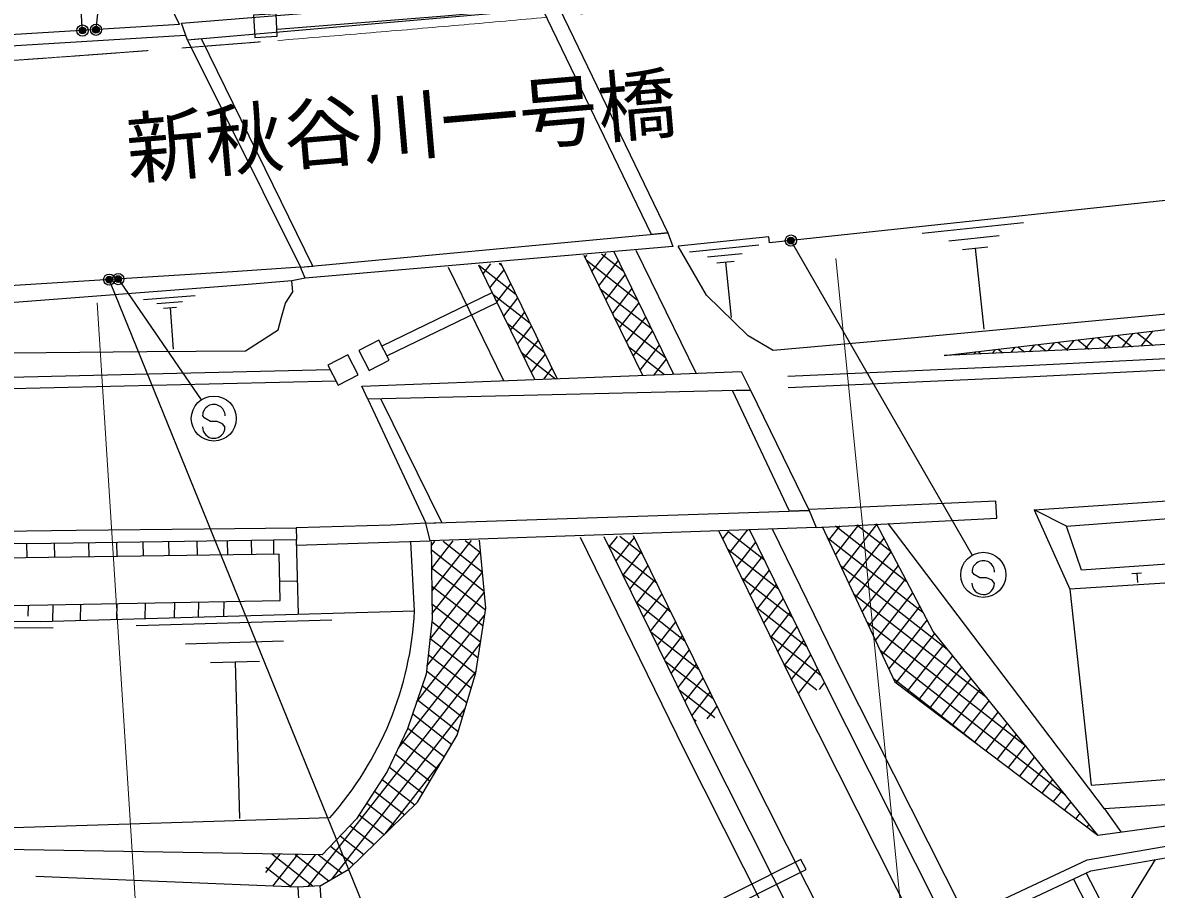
# Model space of a CAD drawing. Units: millimetres, scale not verified. Extents: x 40000 to 680000, y 20000 to 380000.
# Drawn here: x 437358 to 487682, y 236041 to 274508 of the extents above; entities that cross this region are included whole.
import ezdxf
from ezdxf.enums import TextEntityAlignment as Align

# ---------------------------------------------------------------- set-up
doc = ezdxf.new("R2010")
doc.units = ezdxf.units.MM
doc.header["$LTSCALE"] = 1000
doc.header["$PDMODE"] = 32
doc.header["$PDSIZE"] = 500
doc.linetypes.add('CHAIN', pattern=[18.5, 12, -1.5, 3.5, -1.5])
for name, color, linetype, lineweight in [('M-BGD', 7, 'Continuous', 25), ('M-BMK', 2, 'CHAIN', 13), ('M-STR-HTXT', 7, 'Continuous', 13), ('M-STR-STRC', 7, 'Continuous', 25)]:
    doc.layers.add(name, color=color, linetype=linetype, lineweight=lineweight)
doc.styles.add('ＭＳ ゴシック', font='')
doc.styles.get('ＭＳ ゴシック').set_extended_font_data('MS Gothic')

msp = doc.modelspace()

# ---------------------------------------------------------------- linework, layer by layer
at = {"layer": 'M-BGD'}
for p, q in [((477293, 265158), (481783, 265637)), ((478464, 264829), (480709, 265068)), ((462629, 263458), (463262, 264269)), ((463049, 264247), (464011, 263496)), ((463594, 264348), (466255, 258908)), ((467256, 258947), (464588, 264403)), ((466964, 264341), (470037, 264651)), ((467763, 264111), (469299, 264266)), ((479073, 264440), (480195, 264559)), ((479634, 264500), (480017, 260908)), ((460087, 258669), (457601, 263752)), ((457608, 263738), (459259, 262449)), ((457793, 263359), (458136, 263797)), ((458507, 263829), (458632, 263732)), ((461089, 258708), (458581, 263835)), ((464882, 258850), (462281, 264170)), ((462323, 264082), (462401, 264182)), ((462372, 263983), (464639, 262212)), ((462934, 262833), (463796, 263936)), ((468178, 263843), (468946, 263920)), ((468562, 263882), (468810, 261423)), ((458712, 258616), (456256, 263638)), ((458099, 262734), (458726, 263538)), ((463240, 262209), (464101, 263312)), ((449904, 263167), (449304, 263048)), ((458404, 262110), (459032, 262913)), ((463000, 262700), (465266, 260929)), ((442719, 262225), (445016, 262401)), ((453288, 260155), (458195, 262538)), ((458235, 262455), (459887, 261165)), ((458710, 261485), (459337, 262289)), ((463545, 261584), (464406, 262688)), ((443311, 262039), (444459, 262127)), ((443615, 261831), (444190, 261875)), ((443903, 261853), (444044, 260016)), ((453525, 259714), (458414, 262089)), ((463850, 260960), (464712, 262063)), ((459015, 260861), (459643, 261665)), ((463627, 261417), (465894, 259646)), ((464156, 260336), (465017, 261439)), ((458863, 261172), (460514, 259882)), ((459320, 260237), (459948, 261040)), ((464461, 259711), (465323, 260814)), ((486176, 260100), (486653, 260711)), ((486842, 260733), (487543, 260185)), ((487010, 260152), (487526, 260813)), ((459626, 259612), (460253, 260416)), ((464766, 259087), (465628, 260190)), ((482057, 259903), (482291, 260203)), ((482424, 260218), (482786, 259936)), ((482879, 259940), (483163, 260304)), ((483308, 260321), (483746, 259979)), ((483701, 259977), (484036, 260406)), ((484191, 260424), (484706, 260022)), ((484522, 260014), (484908, 260508)), ((485075, 260527), (485662, 260069)), ((485344, 260051), (485781, 260610)), ((485958, 260630), (486603, 260127)), ((459490, 259889), (461007, 258705)), ((459931, 258988), (460559, 259791)), ((464255, 260133), (465844, 258892)), ((478770, 259755), (478801, 259796)), ((478890, 259806), (478945, 259763)), ((479591, 259792), (479673, 259897)), ((479774, 259909), (479905, 259806)), ((480413, 259829), (480546, 259999)), ((480657, 260012), (480865, 259850)), ((481235, 259866), (481418, 260101)), ((481541, 260115), (481826, 259893)), ((465394, 258875), (465933, 259566)), ((460487, 258685), (460864, 259167)), ((466212, 258907), (466239, 258941)), ((482255, 252880), (505846, 254485)), ((483697, 252164), (499838, 253357)), ((483697, 252164), (482255, 252880)), ((482255, 252880), (483836, 249360)), ((473135, 251525), (473646, 252180)), ((473433, 250890), (474471, 252219)), ((473437, 252170), (476614, 249688)), ((473730, 250256), (475277, 252237)), ((474393, 252216), (475909, 251032)), ((484357, 250200), (483697, 252164)), ((463397, 251241), (463760, 251706)), ((463703, 250616), (464517, 251659)), ((463873, 251709), (464875, 250926)), ((468431, 251594), (468702, 251941)), ((468656, 251938), (470286, 250665)), ((468736, 250970), (469526, 251981)), ((469612, 251985), (469659, 251948)), ((473070, 251663), (477319, 248345)), ((474028, 249622), (475596, 251629)), ((437557, 250748), (437543, 251399)), ((438781, 250766), (438767, 251408)), ((440307, 250788), (440293, 251430)), ((441555, 250806), (441541, 251447)), ((442727, 250823), (442713, 251464)), ((443860, 250840), (443851, 251480)), ((445118, 250858), (445109, 251498)), ((446442, 251518), (446451, 250877)), ((447502, 251533), (447512, 250892)), ((448511, 250907), (448502, 251547)), ((449501, 251321), (455440, 251513)), ((455488, 251267), (455660, 251487)), ((455490, 251118), (457841, 249282)), ((455501, 250268), (456470, 251509)), ((455514, 249270), (457280, 251531)), ((456020, 251497), (457762, 250137)), ((457002, 251523), (457683, 250991)), ((463361, 251316), (465503, 249643)), ((468647, 251152), (470914, 249382)), ((469042, 250345), (469903, 251448)), ((455527, 248271), (457680, 251028)), ((464008, 249992), (464822, 251035)), ((469347, 249721), (470209, 250824)), ((474326, 248988), (475914, 251022)), ((455430, 247132), (457764, 250120)), ((455500, 250317), (457899, 248443)), ((464313, 249367), (465128, 250410)), ((469653, 249096), (470514, 250200)), ((473657, 250412), (478402, 246706)), ((474623, 248353), (476233, 250415)), ((489221, 250553), (484357, 250200)), ((448768, 249717), (449546, 249739)), ((463988, 250033), (466130, 248360)), ((464619, 248743), (465433, 249786)), ((469275, 249869), (471541, 248099)), ((474921, 247719), (476552, 249807)), ((486599, 250062), (487023, 250093)), ((486811, 250077), (486842, 249653)), ((455302, 245952), (457848, 249212)), ((455511, 249516), (457793, 247734)), ((464924, 248119), (465738, 249161)), ((469958, 248472), (470819, 249575)), ((474245, 249160), (480151, 244548)), ((475219, 247085), (476870, 249200)), ((483836, 249360), (484794, 240658)), ((437602, 248170), (437613, 248647)), ((438695, 247946), (438712, 248668)), ((439924, 247981), (439941, 248691)), ((441530, 248026), (441547, 248721)), ((442799, 248062), (442815, 248745)), ((444101, 248099), (444117, 248770)), ((445168, 248130), (445184, 248790)), ((446282, 248161), (446297, 248811)), ((455521, 248714), (457686, 247024)), ((464616, 248750), (466758, 247076)), ((470263, 247848), (471125, 248951)), ((454845, 244351), (457866, 248219)), ((465229, 247494), (466044, 248537)), ((469902, 248586), (472169, 246816)), ((470569, 247223), (471430, 248326)), ((475516, 246450), (477189, 248593)), ((429840, 247683), (438713, 247646)), ((442392, 247751), (451076, 247997)), ((455517, 247925), (457580, 246314)), ((465535, 246870), (466349, 247913)), ((470874, 246599), (471736, 247702)), ((474832, 247908), (481899, 242389)), ((475814, 245816), (477508, 247985)), ((455437, 247194), (457467, 245609)), ((465243, 247466), (467386, 245793)), ((465840, 246245), (466654, 247288)), ((470530, 247303), (472797, 245533)), ((476134, 245211), (477842, 247398)), ((444587, 246944), (448929, 247067)), ((454030, 242292), (457677, 246962)), ((466146, 245621), (466960, 246664)), ((471180, 245974), (472041, 247078)), ((475420, 246656), (483648, 240230)), ((476633, 244834), (478246, 246899)), ((445698, 246106), (447868, 246168)), ((446783, 246137), (446980, 239190)), ((455358, 246463), (457274, 244966)), ((465871, 246183), (468013, 244510)), ((471485, 245350), (472346, 246453)), ((477132, 244458), (478650, 246401)), ((451960, 238626), (457489, 245706)), ((455278, 245733), (457082, 244324)), ((466451, 244997), (467265, 246039)), ((471157, 246020), (472605, 244890)), ((471790, 244726), (472652, 245829)), ((477631, 244081), (479053, 245902)), ((455091, 245085), (456889, 243682)), ((466756, 244372), (467571, 245415)), ((472732, 244916), (472958, 245205)), ((476007, 245405), (479739, 242490)), ((478130, 243705), (479457, 245404)), ((466498, 244900), (468080, 243665)), ((467062, 243748), (467876, 244791)), ((471785, 244737), (471801, 244724)), ((478629, 243328), (479861, 244906)), ((452707, 238567), (457006, 244072)), ((454880, 244457), (456696, 243039)), ((467744, 243606), (468181, 244166)), ((479128, 242951), (480265, 244407)), ((454670, 243829), (456408, 242471)), ((467126, 243617), (467250, 243520)), ((479627, 242575), (480668, 243909)), ((454459, 243200), (456087, 241929)), ((480126, 242198), (481072, 243410)), ((454187, 242620), (455766, 241387)), ((480625, 241822), (481476, 242912)), ((481124, 241445), (481880, 242413)), ((453454, 238508), (455965, 241724)), ((453911, 242042), (455445, 240844)), ((481622, 241069), (482283, 241915)), ((484794, 240658), (501810, 241987)), ((453635, 241465), (455124, 240302)), ((482121, 240692), (482687, 241417)), ((453315, 240921), (454768, 239787)), ((482620, 240315), (483091, 240918)), ((452973, 240396), (454316, 239346)), ((483119, 239939), (483495, 240420)), ((452630, 239870), (453865, 238906)), ((483618, 239562), (483899, 239921)), ((485380, 239617), (486101, 238589)), ((452288, 239345), (453349, 238516)), ((484117, 239186), (484302, 239423)), ((450037, 236164), (451960, 238626)), ((451095, 236503), (452707, 238567)), ((451885, 238867), (452218, 238606)), ((452218, 238606), (452961, 238026)), ((484616, 238809), (484706, 238924)), ((451451, 238412), (452509, 237586)), ((453349, 238516), (453413, 238466)), ((448149, 236792), (448783, 237604)), ((448416, 237610), (450250, 236178)), ((448464, 236180), (449566, 237592)), ((449232, 236148), (450349, 237579)), ((449453, 237593), (450954, 236421)), ((450490, 237576), (451538, 236759)), ((451017, 237958), (452057, 237146)), ((485814, 234381), (487638, 237363)), ((448154, 237022), (449275, 236146))]:
    msp.add_line(p, q, dxfattribs=at)
for points in [[(444321, 274420), (439905, 283591), (439773, 283580)], [(568375, 278900), (564763, 278151), (562522, 277686), (548637, 275436), (528317, 270922), (518725, 269528), (508856, 268174), (488504, 266656), (470509, 264736), (470481, 264998), (466459, 264592)], [(568905, 276118), (568630, 275188), (567467, 273670), (565771, 272142), (563668, 270883), (559953, 269989), (554367, 269225), (547522, 268375), (540248, 267778), (532727, 267179), (525353, 266390), (511798, 264608), (503500, 263547), (488936, 261640), (475847, 260418), (470679, 259962), (469558, 260605), (467709, 262406), (466459, 264592)], [(448654, 274215), (456098, 274815), (460946, 275258)], [(460441, 275098), (461169, 275161), (465993, 265177), (465274, 265110), (460441, 275098), (461169, 275161)], [(444321, 274420), (427575, 273405), (406635, 272248), (388193, 271599), (362128, 271274), (359640, 271301)], [(478258, 259732), (492427, 261385), (510520, 263520), (524275, 265338), (530978, 266162), (539862, 266828), (550208, 267727), (560986, 269180), (562347, 269497), (564214, 270136), (565880, 271081), (568260, 273192), (569220, 274467)], [(444565, 273934), (427604, 272906), (406658, 271748), (388205, 271099), (362129, 270774), (359630, 270802)], [(569835, 271247), (568611, 270034), (566091, 268481), (563918, 267696), (559679, 267045), (554365, 266391), (544818, 265214), (520587, 262651), (510605, 261758), (500318, 260980), (485466, 260056), (478258, 259732)], [(471322, 258812), (481617, 259276), (491068, 259750), (497864, 260314), (511996, 261387), (524763, 262549), (537666, 263939), (555443, 265979), (560780, 266687)], [(471339, 258312), (481641, 258777), (491101, 259251), (497904, 259815), (512038, 260888), (524812, 262052), (537721, 263443), (555505, 265482), (560803, 266186)], [(449690, 263654), (446676, 263443), (424758, 262079), (403045, 260910), (383975, 260245), (368448, 259703), (367923, 259408), (367720, 259207), (367707, 258790), (368141, 258476), (369071, 258530), (371726, 258420), (378233, 258236)], [(449304, 263048), (447192, 262869), (426224, 261260), (402429, 259905)], [(402429, 259905), (411220, 259700), (426464, 259748), (442863, 259909), (447249, 259936), (448694, 260873), (448848, 261443), (449021, 262057), (449346, 262554), (449304, 263048)], [(451002, 259097), (428736, 258567), (410585, 258539), (395617, 258698), (379954, 259076)], [(451264, 258603), (428742, 258067), (410583, 258039), (395608, 258198), (379980, 258575)], [(564135, 258659), (561772, 257725), (549744, 256141), (540991, 254766), (532091, 253435), (517877, 252021), (504863, 250929), (493691, 249991), (483836, 249360)], [(452676, 257799), (455254, 252293), (455960, 252316), (453259, 257813)], [(292615, 256234), (295115, 252858), (305567, 252385), (316791, 251752), (343568, 250471), (370994, 249202), (379977, 248710), (390387, 248403), (416171, 247935), (428341, 247994), (438144, 247930), (454755, 248402), (454586, 251458)], [(292615, 256234), (302074, 255848), (317120, 255200), (331831, 254600), (342845, 253980), (354070, 253528), (365642, 252947), (384509, 252072), (396236, 251672), (408050, 251386), (418286, 251305), (428954, 251345), (438613, 251406), (449495, 251561), (449589, 248255)], [(472579, 252100), (480596, 252516), (480559, 253277), (473012, 252934), (472251, 252900)], [(394712, 252387), (400706, 252194), (408915, 252013), (431960, 251872), (439744, 251982), (445407, 252035), (449500, 252084)], [(455254, 252293), (453700, 252210), (449500, 252084), (449507, 251561)], [(472846, 252141), (476078, 245254), (485089, 238452)], [(485089, 238452), (477769, 247488), (475266, 252258)], [(485089, 238452), (501147, 240635), (485380, 239617), (475777, 252283)], [(479090, 217941), (472871, 230044), (466736, 242211), (462113, 251661)], [(479951, 218383), (473734, 230483), (467603, 242642), (463177, 251690)], [(481009, 218927), (474794, 231023), (468668, 243171), (464479, 251737)], [(484111, 220521), (477902, 232605), (471792, 244722), (468272, 251920)], [(485231, 221096), (479024, 233176), (472919, 245282), (469640, 251986)], [(486046, 221515), (479841, 233592), (473740, 245690), (470637, 252034)], [(455485, 251482), (455530, 248049), (455263, 245598), (454447, 243165), (453539, 241265), (452174, 239170), (450650, 237574), (432999, 237863), (430152, 240865), (426968, 246415), (407886, 246695), (389683, 247364), (382291, 247754), (377451, 241746), (373471, 242194), (358211, 237022), (368485, 238936), (373794, 241245), (377966, 240949), (383332, 245730), (396454, 245005), (415995, 244344), (426176, 244160), (432430, 237216)], [(450567, 236198), (451838, 236932), (454888, 239903), (456648, 242877), (457481, 245655), (457911, 248522), (457633, 251540)], [(478253, 234355), (484618, 237346), (501345, 240250), (514259, 243541), (541007, 249346), (550962, 246283), (559230, 246279)], [(478253, 234355), (478465, 233903), (484770, 236865), (501449, 239761), (514374, 243054), (540985, 248830), (550886, 245783), (559283, 245779)], [(450988, 239216), (433653, 238673), (430712, 241566), (427714, 247350), (427751, 247991)], [(455826, 228753), (457598, 229607), (463556, 232609), (472138, 236917), (471908, 237361), (463332, 233056), (457377, 230056), (455565, 229183)], [(449569, 236134), (449633, 235136), (450631, 235200), (450567, 236198), (449569, 236134), (437941, 236617)], [(485280, 234027), (485814, 234381), (484567, 236770)], [(486525, 226286), (486025, 230139), (485280, 234027), (484010, 236508)]]:
    msp.add_lwpolyline(points, dxfattribs=at)
for points in [[(444412, 274486), (460911, 275828), (461169, 275161), (444674, 273737)], [(447604, 274846), (447663, 273848), (448661, 273906), (448603, 274905)], [(444674, 273737), (449690, 263654), (450238, 263705), (445296, 273791)], [(449690, 263654), (465993, 265177), (466220, 264575), (449904, 263167)], [(452274, 259953), (452735, 259065), (453622, 259526), (453162, 260414)], [(450898, 259310), (451358, 258422), (452246, 258882), (451786, 259770)], [(452415, 258371), (469257, 259025), (469664, 258200), (452676, 257799)], [(469664, 258200), (472274, 252853), (471398, 252824), (468863, 258181)], [(293916, 255607), (295461, 253606), (337883, 251521), (373787, 249803), (401119, 248761), (436076, 248618), (448784, 248858), (448746, 250910), (433369, 250688), (423577, 250577), (417090, 250600), (410627, 250637), (400702, 250877), (385051, 251369), (375677, 251835), (365481, 252341), (350259, 253096), (339138, 253529), (323826, 254270), (308579, 254992)], [(455254, 252293), (472274, 252853), (472579, 252100), (455440, 251513)]]:
    msp.add_lwpolyline(points, close=True, dxfattribs=at)
msp.add_arc((439780, 249177), 14996, 318.3713, 357.0366, dxfattribs=at)
at = {"layer": 'M-BMK'}
msp.add_arc((360204, 1370155), 1100000, 274.61339, 280.76109, dxfattribs=at)
msp.add_open_spline([(301513, 270243), (303948, 270187), (304560, 270173), (306512, 270133), (308465, 270092), (309559, 270071), (311511, 270036), (313464, 270000), (314558, 269982), (316511, 269952), (318463, 269922), (319557, 269906), (321510, 269882), (323463, 269857), (324557, 269844), (326510, 269825), (328463, 269806), (329557, 269797), (331510, 269783), (333462, 269769), (334556, 269763), (336509, 269755), (338462, 269748), (339556, 269745), (341509, 269743), (343462, 269741), (344556, 269741), (346509, 269745), (348462, 269749), (349556, 269753), (351509, 269764), (353462, 269774), (354556, 269781), (356509, 269798), (358462, 269814), (359556, 269825), (361509, 269848), (363462, 269871), (364556, 269886), (366509, 269915), (368461, 269945), (369555, 269963), (371508, 270000), (373461, 270036), (374554, 270058), (376507, 270101), (378459, 270144), (379553, 270170), (381505, 270220), (383458, 270271), (384551, 270301), (386504, 270358), (388456, 270415), (389549, 270449), (391501, 270513), (393453, 270578), (394546, 270616), (396498, 270688), (398450, 270760), (399543, 270802), (401494, 270881), (403446, 270961), (404539, 271007), (406490, 271094), (408441, 271181), (409534, 271232), (411484, 271327), (413435, 271422), (414528, 271477), (416478, 271580), (418428, 271683), (419521, 271742), (421470, 271853), (423420, 271964), (424512, 272028), (426462, 272147), (428411, 272266), (429503, 272335), (431452, 272463), (433401, 272590), (434492, 272664), (436440, 272799), (438389, 272935), (439480, 273013), (441428, 273158), (443375, 273303), (444466, 273385), (446413, 273539), (447298, 273608), (447575, 273630), (448679, 273719)], degree=3, knots=[0, 0, 0, 0, 1, 1, 1, 2, 2, 2, 3, 3, 3, 4, 4, 4, 5, 5, 5, 6, 6, 6, 7, 7, 7, 8, 8, 8, 9, 9, 9, 10, 10, 10, 11, 11, 11, 12, 12, 12, 13, 13, 13, 14, 14, 14, 15, 15, 15, 16, 16, 16, 17, 17, 17, 18, 18, 18, 19, 19, 19, 20, 20, 20, 21, 21, 21, 22, 22, 22, 23, 23, 23, 24, 24, 24, 25, 25, 25, 26, 26, 26, 27, 27, 27, 28, 28, 28, 29, 29, 29, 30, 30, 30, 30], dxfattribs=at)
at = {"layer": 'M-STR-HTXT'}
for p, q in [((473455, 264045), (477785, 220717)), ((440664, 262066), (443661, 214977))]:
    msp.add_line(p, q, dxfattribs=at)
at = {"layer": 'M-STR-STRC'}
for p, q in [((440628, 274344), (445553, 322027)), ((440004, 274308), (439715, 278980)), ((471533, 264707), (479501, 250867)), ((458983, 219302), (441256, 262963)), ((441683, 263003), (445277, 257762)), ((445443, 256948), (445343, 257066)), ((445688, 256809), (445443, 256948)), ((445988, 256806), (445688, 256809)), ((446234, 256695), (445988, 256806)), ((446339, 256558), (446234, 256695)), ((479600, 250011), (479501, 250129)), ((479845, 249872), (479600, 250011)), ((480146, 249869), (479845, 249872)), ((480391, 249757), (480146, 249869)), ((480497, 249621), (480391, 249757))]:
    msp.add_line(p, q, dxfattribs=at)
for centre, radius in [((440013, 274159), 150), ((440013, 274159), 120), ((440612, 274195), 150), ((440612, 274195), 120), ((440612, 274195), 90), ((440013, 274159), 90), ((440013, 274159), 60), ((440013, 274159), 30), ((440612, 274195), 60), ((440612, 274195), 30), ((471459, 264837), 150), ((471459, 264837), 120), ((471459, 264837), 90), ((471459, 264837), 60), ((471459, 264837), 30), ((441199, 263102), 150), ((441199, 263102), 120), ((441598, 263127), 150), ((441598, 263127), 120), ((441598, 263127), 90), ((441199, 263102), 90), ((441199, 263102), 60), ((441199, 263102), 30), ((441598, 263127), 60), ((441598, 263127), 30), ((445842, 256937), 1000), ((480000, 250000), 1000)]:
    msp.add_circle(centre, radius, dxfattribs=at)
for centre, start, end in [((445843, 257062), 359.5549, 179.5549), ((445839, 256562), 179.5549, 359.5549), ((480001, 250125), 359.5549, 179.5549), ((479997, 249625), 179.5549, 359.5549)]:
    msp.add_arc(centre, 500, start, end, dxfattribs=at)
for p in [(440013, 274159), (440612, 274195), (471459, 264837), (441199, 263102), (441598, 263127)]:
    msp.add_point(p, dxfattribs=at)

# ---------------------------------------------------------------- texts
at = {"layer": 'M-BGD', "style": 'ＭＳ ゴシック'}
msp.add_text('新秋谷川一号橋', height=2566, rotation=4.955, dxfattribs=at).set_placement((454157, 269940), align=Align.MIDDLE_CENTER)

doc.saveas('drawing.dxf')
